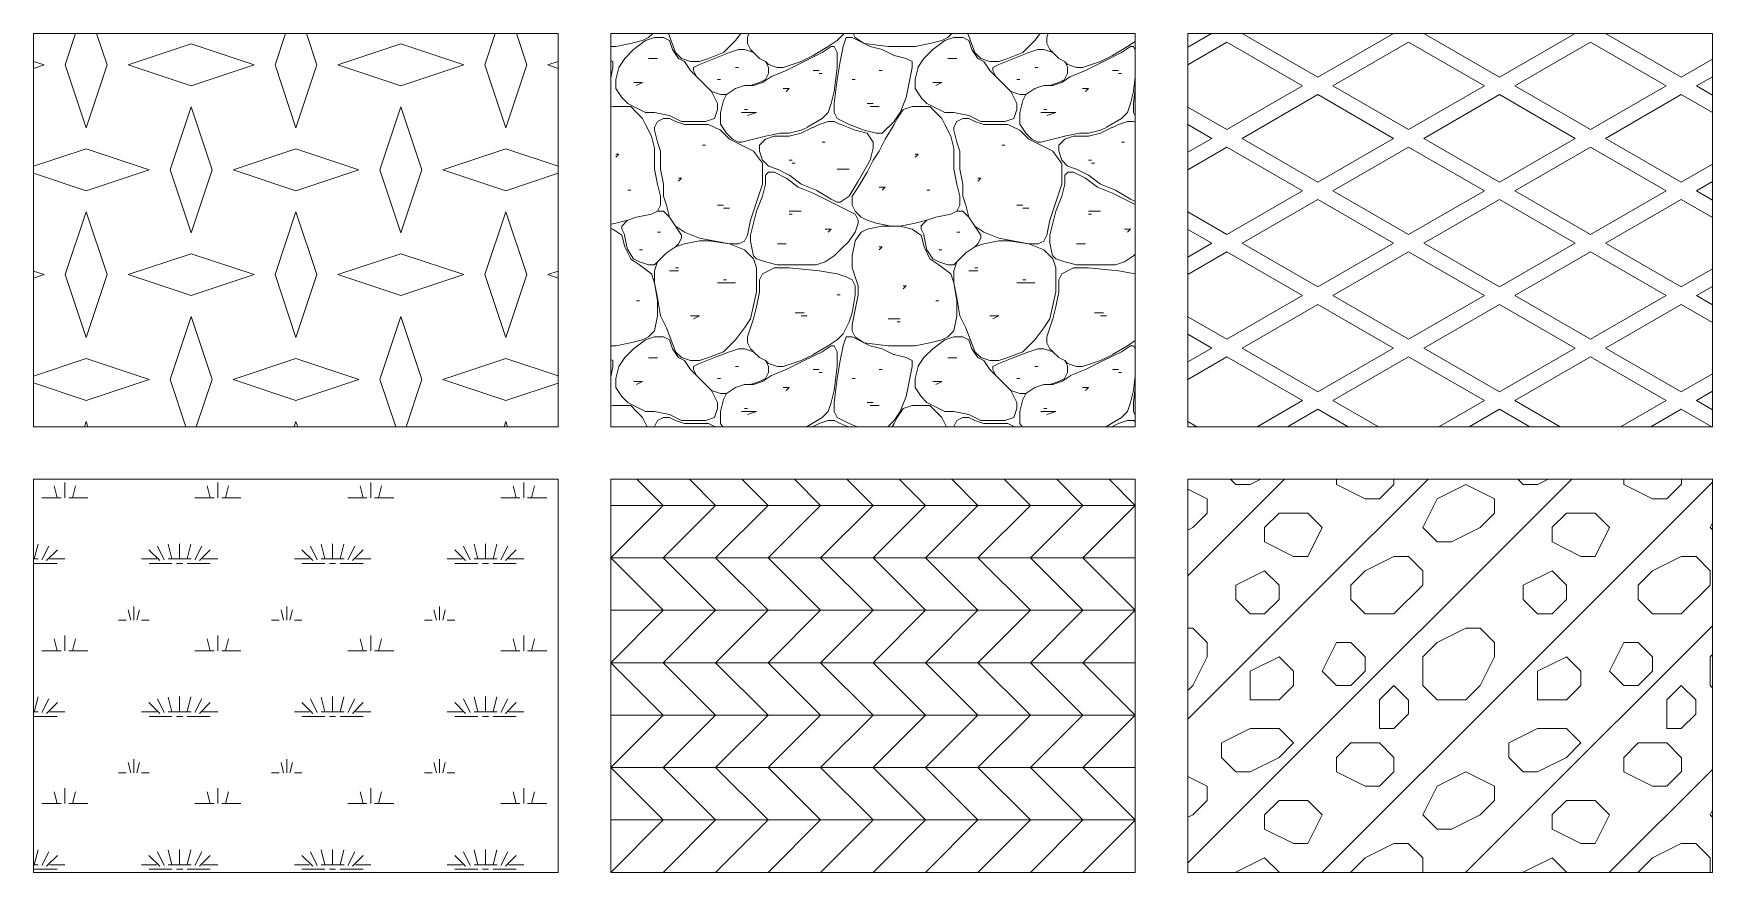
# Model space of a CAD drawing. Header units: millimetres. Extents: x 0 to 108, y -34 to 100.
# Drawn here: x 44 to 108, y 0 to 32 of the extents above; entities that cross this region are included whole.
import ezdxf

# ---------------------------------------------------------------- set-up
doc = ezdxf.new("R2010")
doc.units = ezdxf.units.MM
doc.layers.get('0').update_dxf_attribs({"linetype": 'CONTINUOUS', "lineweight": 0})

msp = doc.modelspace()

# ---------------------------------------------------------------- hatches: boundary and pattern name
at = {"linetype": 'Continuous', "lineweight": 0}
h = msp.add_hatch(dxfattribs=at)
h.set_pattern_fill('DIATREAD', color=3, scale=4, style=0, pattern_type=0)
h.set_pattern_definition([(18.435, (3.6, 2.8), (4, 4), [2.52982, -10.1193]), (71.565, (2, 0.4), (-4, -4), [2.52982, -10.1193]), (71.565, (1.2, 2.8), (-4, -4), [2.52982, -10.1193]), (108.435, (2, 0.4), (-4, 4), [2.52982, -10.1193]), (108.435, (2.8, 2.8), (-4, 4), [2.52982, -10.1193]), (161.565, (0.4, 2.8), (4, -4), [2.52982, -10.1193]), (198.435, (0.4, 2.8), (-4, -4), [2.52982, -10.1193]), (341.565, (3.6, 2.8), (-4, 4), [2.52982, -10.1193])])
h.paths.add_polyline_path([(44, 32), (44, 17), (64, 17), (64, 32)], flags=0)
h = msp.add_hatch(dxfattribs=at)
h.set_pattern_fill('DRFTSTN', color=3, scale=4, style=0, pattern_type=0)
h.set_pattern_definition([(90, (3.195, 10.726), (-11.4104, 0), [0.4564, -10.954]), (78.69, (3.0808, 10.1553), (-0, 11.4104), [0.5818, -57.6]), (75.9638, (2.9667, 9.6988), (-0, 11.4104), [0.4705, -46.5758]), (71.565, (2.7385, 9.0142), (0, 11.4104), [0.7217, -35.3612]), (90, (2.738, 8.786), (-11.4104, 0), [0.2282, -11.1822]), (153.435, (6.2757, 5.705), (-11.4104, -0), [0.2551, -25.2593]), (158.1986, (6.8462, 5.477), (-34.2312, 11.4104), [0.6145, -60.8324]), (165.9638, (7.3027, 5.363), (-11.4104, -1e-06), [0.4705, -46.5758]), (123.69, (7.531, 5.0206), (-11.4104, 11.4104), [0.4114, -40.7294]), (90, (7.531, 4.792), (-11.4104, 0), [0.2282, -11.1822]), (75.9638, (7.4168, 4.336), (-0, 11.4104), [0.4705, -46.5758]), (60.2551, (6.9603, 3.5372), (11.4104, 22.8208), [0.9199, -91.07365]), (59.0362, (6.618, 2.9667), (11.4104, 22.8208), [0.6653, -65.8682]), (33.69, (6.2757, 2.7385), (11.4104, 11.4104), [0.4114, -40.7294]), (281.31, (2.8526, 1.2551), (11.4104, -45.6416), [0.5818, -57.6]), (270, (2.853, 1.483), (11.4104, -0), [0.2282, -11.1822]), (255.9638, (2.9667, 1.9398), (1e-06, -11.4104), [0.4705, -46.5758]), (255.9638, (3.0808, 2.3962), (1e-06, -11.4104), [0.4705, -46.5758]), (248.1986, (3.309, 2.9667), (-11.4104, -34.2312), [0.6145, -60.8324]), (255.9638, (3.423, 3.423), (1e-06, -11.4104), [0.4705, -46.5758]), (270, (3.423, 3.765), (11.4104, -0), [0.3423, -11.0681]), (225, (3.537, 3.8795), (-0, -11.4104), [0.1614, -15.9754]), (180, (3.765, 3.88), (-0, -11.4104), [0.2282, -11.1822]), (153.435, (4.222, 3.6513), (-11.4104, -0), [0.5103, -25.0041]), (143.13, (4.6783, 3.309), (-34.2312, 22.8208), [0.5705, -56.4815]), (158.1986, (5.2488, 3.0808), (-34.2312, 11.4104), [0.6145, -60.8324]), (153.435, (5.9334, 2.7385), (-11.4104, -0), [0.7654, -24.749]), (153.435, (6.39, 2.5103), (-11.4104, -0), [0.5103, -25.0041]), (153.435, (6.846, 2.282), (-11.4104, -0), [0.5103, -25.0041]), (0, (10.041, 0.913), (0, 11.4104), [0.1141, -11.2963]), (0, (10.726, 1.597), (0, 11.4104), [0.1141, -11.2963]), (0, (9.927, 10.383), (0, 11.4104), [0.1141, -11.2963]), (0, (8.444, 9.585), (0, 11.4104), [0.1141, -11.2963]), (0, (8.101, 9.699), (0, 11.4104), [0.4564, -10.954]), (225, (7.873, 12.437), (-0, -11.4104), [0.1614, -15.9754]), (0, (7.759, 12.437), (0, 11.4104), [0.1141, -11.2963]), (225, (8.786, 10.954), (-0, -11.4104), [0.1614, -15.9754]), (0, (8.672, 10.954), (0, 11.4104), [0.1141, -11.2963]), (0, (1.826, 2.51), (0, 11.4104), [0.2282, -11.1822]), (0, (1.597, 2.624), (0, 11.4104), [0.2282, -11.1822]), (225, (0.228, 3.651), (-0, -11.4104), [0.1614, -15.9754]), (0, (0.114, 3.651), (0, 11.4104), [0.1141, -11.2963]), (0, (1.027, 4.906), (0, 11.4104), [0.1141, -11.2963]), (225, (5.9334, 1.7116), (-0, -11.4104), [0.1614, -15.9754]), (0, (5.705, 1.712), (0, 11.4104), [0.2282, -11.1822]), (0, (3.88, 1.141), (0, 11.4104), [0.3423, -11.0681]), (0, (4.336, 2.282), (0, 11.4104), [0.1141, -11.2963]), (0, (4.336, 2.396), (0, 11.4104), [0.4564, -10.954]), (0, (9.585, 3.195), (0, 11.4104), [0.1141, -11.2963]), (225, (7.987, 3.309), (-0, -11.4104), [0.1614, -15.9754]), (0, (7.759, 3.309), (0, 11.4104), [0.2282, -11.1822]), (225, (9.2424, 4.564), (-0, -11.4104), [0.1614, -15.9754]), (0, (9.128, 4.564), (0, 11.4104), [0.1141, -11.2963]), (0, (4.45, 4.222), (0, 11.4104), [0.1141, -11.2963]), (0, (4.336, 4.336), (0, 11.4104), [0.1141, -11.2963]), (0, (6.162, 3.994), (0, 11.4104), [0.4564, -10.954]), (0, (5.591, 5.021), (0, 11.4104), [0.1141, -11.2963]), (0, (7.417, 6.39), (0, 11.4104), [0.3423, -11.0681]), (0, (7.303, 6.504), (0, 11.4104), [0.2282, -11.1822]), (0, (6.732, 7.417), (0, 11.4104), [0.1141, -11.2963]), (0, (7.759, 7.759), (0, 11.4104), [0.1141, -11.2963]), (0, (2.624, 6.276), (0, 11.4104), [0.1141, -11.2963]), (198.435, (3.0808, 6.1616), (-22.8208, -11.4104), [0.3608, -35.722]), (0, (2.51, 6.162), (0, 11.4104), [0.5705, -10.8399]), (225, (4.336, 7.0744), (-0, -11.4104), [0.1614, -15.9754]), (0, (4.108, 7.074), (0, 11.4104), [0.2282, -11.1822]), (0, (5.477, 7.645), (0, 11.4104), [0.1141, -11.2963]), (0, (5.249, 7.759), (0, 11.4104), [0.2282, -11.1822]), (0, (1.597, 7.417), (0, 11.4104), [0.1141, -11.2963]), (0, (2.282, 7.873), (0, 11.4104), [0.1141, -11.2963]), (0, (6.162, 10.612), (0, 11.4104), [0.1141, -11.2963]), (0, (4.792, 9.813), (0, 11.4104), [0.2282, -11.1822]), (0, (4.564, 9.927), (0, 11.4104), [0.3423, -11.0681]), (206.565, (0.913, 9.813), (-11.4104, -11.4104), [0.2551, -25.2593]), (0, (0.57, 9.813), (0, 11.4104), [0.3423, -11.0681]), (0, (1.826, 11.182), (0, 11.4104), [0.1141, -11.2963]), (0, (1.597, 11.068), (0, 11.4104), [0.6846, -10.7258]), (0, (0, 11.639), (0, 11.4104), [0.1141, -11.2963]), (0, (-0.228, 11.525), (0, 11.4104), [0.3423, -11.0681]), (206.565, (-1.255, 7.3027), (-11.4104, -11.4104), [0.2551, -25.2593]), (0, (-1.597, 7.303), (0, 11.4104), [0.3423, -11.0681]), (0, (-1.027, 8.215), (0, 11.4104), [0.3423, -11.0681]), (78.69, (2.7385, 1.4834), (-0, 11.4104), [0.5818, -57.6]), (63.435, (2.6244, 1.255), (-0, 11.4104), [0.2551, -25.2593]), (26.565, (2.396, 1.141), (11.4104, 11.4104), [0.2551, -25.2593]), (0, (2.054, 1.141), (0, 11.4104), [0.3423, -11.0681]), (348.69, (0.9128, 1.3692), (11.4104, 1e-06), [1.1636, -57.0182]), (338.1986, (0.3423, 1.5975), (34.2312, -11.4104), [0.6145, -60.8324]), (326.31, (0, 1.8257), (22.8208, -11.4104), [0.4114, -40.7294]), (303.69, (-0.2282, 2.168), (11.4104, -11.4104), [0.4114, -40.7294]), (284.0362, (-0.3423, 2.6244), (11.4104, -34.2312), [0.4705, -46.5758]), (288.435, (-0.4564, 2.9667), (11.4104, -22.8208), [0.3608, -35.722]), (270, (-0.456, 3.423), (11.4104, -0), [0.4564, -10.954]), (281.31, (-0.5705, 3.9936), (11.4104, -45.6416), [0.5818, -57.6]), (270, (-0.57, 4.678), (11.4104, -0), [0.6846, -10.7258]), (288.435, (-0.6846, 5.0206), (11.4104, -22.8208), [0.3608, -35.722]), (284.0362, (-0.7987, 5.477), (11.4104, -34.2312), [0.4705, -46.5758]), (270, (-0.799, 5.591), (11.4104, -0), [0.1141, -11.2963]), (243.435, (-0.6846, 5.8193), (0, -11.4104), [0.2551, -25.2593]), (206.565, (-0.4564, 5.9334), (-11.4104, -11.4104), [0.2551, -25.2593]), (180, (-0.228, 5.933), (-0, -11.4104), [0.2282, -11.1822]), (153.435, (0, 5.8193), (-11.4104, -0), [0.2551, -25.2593]), (161.565, (0.3423, 5.7052), (-11.4104, 0), [0.3608, -35.722]), (180, (1.255, 5.705), (-0, -11.4104), [0.9128, -10.4976]), (153.435, (1.7116, 5.477), (-11.4104, -0), [0.5103, -25.0041]), (135, (2.054, 5.135), (-11.4104, 0), [0.4841, -15.6526]), (26.565, (3.309, 11.4104), (11.4104, 11.4104), [0.5103, -25.0041]), (63.435, (3.195, 11.182), (-0, 11.4104), [0.2551, -25.2593]), (45, (8.101, 5.591), (0, 11.4104), [0.3227, -15.814]), (45, (7.873, 5.363), (0, 11.4104), [0.3227, -15.814]), (0, (7.645, 5.363), (0, 11.4104), [0.2282, -11.1822]), (345.9638, (7.1886, 5.477), (11.4104, 1e-06), [0.4705, -46.5758]), (338.1986, (6.618, 5.7052), (34.2312, -11.4104), [0.6145, -60.8324]), (333.435, (6.1616, 5.9334), (11.4104, 0), [0.5103, -25.0041]), (296.565, (6.0475, 6.1616), (11.4104, -11.4104), [0.2551, -25.2593]), (270, (6.048, 6.504), (11.4104, -0), [0.3423, -11.0681]), (0, (8.215, 1.826), (0, 11.4104), [0.3423, -11.0681]), (90, (3.423, 3.537), (-11.4104, 0), [0.2282, -11.1822]), (90, (3.423, 3.423), (-11.4104, 0), [0.1141, -11.2963]), (135, (3.081, 0.5705), (-11.4104, 0), [0.1614, -15.9754]), (123.69, (1.9398, 5.363), (-11.4104, 11.4104), [0.4114, -40.7294]), (135, (2.168, 5.135), (-11.4104, 0), [0.3227, -15.814]), (153.435, (2.396, 5.0206), (-11.4104, -0), [0.2551, -25.2593]), (180, (2.51, 5.021), (-0, -11.4104), [0.1141, -11.2963]), (0, (3.765, 5.249), (0, 11.4104), [0.5705, -10.8399]), (90, (6.162, 7.873), (-11.4104, 0), [0.5705, -10.8399]), (82.875, (6.0475, 6.9603), (-0, 11.4104), [0.9199, -91.07365]), (75.9638, (5.9334, 6.504), (-0, 11.4104), [0.4705, -46.5758]), (71.565, (5.8193, 6.1616), (0, 11.4104), [0.3608, -35.722]), (45, (5.591, 5.9334), (0, 11.4104), [0.3227, -15.814]), (30.9638, (5.0206, 5.591), (34.2312, 22.8208), [0.6653, -65.8682]), (26.565, (4.7924, 5.477), (11.4104, 11.4104), [0.2551, -25.2593]), (14.0362, (4.336, 5.363), (34.2312, 11.4104), [0.4705, -46.5758]), (0, (3.994, 5.363), (0, 11.4104), [0.3423, -11.0681]), (11.31, (3.4231, 5.2488), (45.6416, 11.4104), [0.5818, -57.6]), (14.0362, (2.9667, 5.1347), (34.2312, 11.4104), [0.4705, -46.5758]), (14.0362, (2.5103, 5.0206), (34.2312, 11.4104), [0.4705, -46.5758]), (315, (0, 8.444), (11.4104, -0), [0.3227, -15.814]), (290.556, (-0.3423, 9.3565), (22.820805, -57.052), [0.9749, -96.5156]), (296.565, (-0.5705, 9.813), (11.4104, -11.4104), [0.5103, -25.0041]), (270, (3.081, 11.639), (11.4104, -0), [0.7987, -10.6117]), (288.435, (2.9667, 11.981), (11.4104, -22.8208), [0.3608, -35.722]), (315, (2.624, 12.323), (11.4104, -0), [0.4841, -15.6526]), (338.1986, (2.0539, 12.5514), (34.2312, -11.4104), [0.6145, -60.8324]), (350.5377, (1.3692, 12.6655), (11.4104, 0), [0.6941, -68.7127]), (0, (0.913, 12.666), (0, 11.4104), [0.4564, -10.954]), (11.31, (0.3423, 12.5514), (45.6416, 11.4104), [0.5818, -57.6]), (18.435, (0, 12.4373), (22.8208, 11.4104), [0.3608, -35.722]), (33.69, (-0.3423, 12.209), (11.4104, 11.4104), [0.4114, -40.7294]), (45, (-0.685, 11.867), (0, 11.4104), [0.4841, -15.6526]), (71.565, (-0.7987, 11.5245), (0, 11.4104), [0.3608, -35.722]), (90, (-0.799, 11.068), (-11.4104, 0), [0.4564, -10.954]), (101.31, (-0.6846, 10.4976), (-11.4104, 45.6416), [0.5818, -57.6]), (99.4623, (-0.5705, 9.813), (-11.4104, 57.052), [0.6941, -68.7127]), (123.69, (0.5705, 7.759), (-11.4104, 11.4104), [0.4114, -40.7294]), (135, (0.799, 7.531), (-11.4104, 0), [0.3227, -15.814]), (135, (1.369, 6.96), (-11.4104, 0), [0.8068, -15.3299]), (116.565, (1.5975, 6.504), (-11.4104, 11.4104), [0.5103, -25.0041]), (90, (1.597, 6.276), (-11.4104, 0), [0.2282, -11.1822]), (71.565, (1.4834, 5.9334), (0, 11.4104), [0.3608, -35.722]), (18.435, (1.141, 5.8193), (22.8208, 11.4104), [0.3608, -35.722]), (0, (0.228, 5.819), (0, 11.4104), [0.9128, -10.4976]), (333.435, (-0.228, 6.0475), (11.4104, 0), [0.5103, -25.0041]), (348.69, (-0.7987, 6.1616), (11.4104, 1e-06), [0.5818, -57.6]), (0, (-1.141, 6.162), (0, 11.4104), [0.3423, -11.0681]), (333.435, (-1.5975, 6.39), (11.4104, 0), [0.5103, -25.0041]), (333.435, (-1.8257, 6.504), (11.4104, 0), [0.2551, -25.2593]), (315, (-2.054, 6.732), (11.4104, -0), [0.3227, -15.814]), (303.69, (-2.282, 7.0744), (11.4104, -11.4104), [0.4114, -40.7294]), (270, (-2.282, 7.417), (11.4104, -0), [0.3423, -11.0681]), (255.9638, (-2.168, 7.8732), (1e-06, -11.4104), [0.4705, -46.5758]), (236.31, (-1.9398, 8.2155), (-11.4104, -22.8208), [0.4114, -40.7294]), (225, (-1.5975, 8.558), (-0, -11.4104), [0.4841, -15.6526]), (216.87, (-1.141, 8.9), (-11.4104, -11.4104), [0.5705, -56.4815]), (198.435, (-0.7987, 9.0142), (-22.8208, -11.4104), [0.3608, -35.722]), (180, (-0.456, 9.014), (-0, -11.4104), [0.3423, -11.0681]), (153.435, (-0.228, 8.9), (-11.4104, -0), [0.2551, -25.2593]), (108.435, (-0.114, 8.5578), (-11.4104, 22.8208), [0.3608, -35.722]), (123.69, (0.114, 8.2155), (-11.4104, 11.4104), [0.4114, -40.7294]), (153.435, (0.3423, 8.1014), (-11.4104, -0), [0.2551, -25.2593]), (18.435, (3.423, 5.1347), (22.8208, 11.4104), [0.3608, -35.722]), (45, (3.195, 4.9065), (0, 11.4104), [0.3227, -15.814]), (90, (3.195, 4.678), (-11.4104, 0), [0.2282, -11.1822]), (108.435, (3.309, 4.336), (-11.4104, 22.8208), [0.3608, -35.722]), (135, (3.537, 4.108), (-11.4104, 0), [0.3227, -15.814]), (63.435, (2.6244, 1.255), (-0, 11.4104), [0.2551, -25.2593]), (26.565, (2.396, 1.141), (11.4104, 11.4104), [0.2551, -25.2593]), (0, (2.054, 1.141), (0, 11.4104), [0.3423, -11.0681]), (348.69, (0.9128, 1.3692), (11.4104, 1e-06), [1.1636, -57.0182]), (338.1986, (0.3423, 1.5975), (34.2312, -11.4104), [0.6145, -60.8324]), (326.31, (0, 1.8257), (22.8208, -11.4104), [0.4114, -40.7294]), (303.69, (-0.2282, 2.168), (11.4104, -11.4104), [0.4114, -40.7294]), (284.0362, (-0.3423, 2.6244), (11.4104, -34.2312), [0.4705, -46.5758]), (315, (9.699, 6.39), (11.4104, -0), [0.3227, -15.814]), (0, (9.357, 6.39), (0, 11.4104), [0.3423, -11.0681]), (0, (9.014, 6.39), (0, 11.4104), [0.3423, -11.0681]), (270, (10.726, 10.383), (11.4104, -0), [0.5705, -10.8399]), (279.4623, (10.6117, 11.068), (11.4104, -57.052), [0.6941, -68.7127]), (288.435, (10.4976, 11.4104), (11.4104, -22.8208), [0.3608, -35.722]), (323.13, (10.0412, 11.7527), (34.2312, -22.8208), [0.5705, -56.4815]), (326.31, (9.6988, 11.981), (22.8208, -11.4104), [0.4114, -40.7294]), (296.565, (9.4706, 12.4373), (11.4104, -11.4104), [0.5103, -25.0041]), (284.0362, (9.3565, 12.8938), (11.4104, -34.2312), [0.4705, -46.5758]), (326.31, (9.0142, 13.122), (22.8208, -11.4104), [0.4114, -40.7294]), (345.9638, (8.5578, 13.236), (11.4104, 1e-06), [0.4705, -46.5758]), (0, (7.873, 13.236), (0, 11.4104), [0.6846, -10.7258]), (11.31, (7.3027, 13.122), (45.6416, 11.4104), [0.5818, -57.6]), (26.565, (7.0744, 13.008), (11.4104, 11.4104), [0.2551, -25.2593]), (56.31, (6.8462, 12.6655), (11.4104, 22.8208), [0.4114, -40.7294]), (78.69, (6.7321, 12.095), (-0, 11.4104), [0.5818, -57.6]), (90, (6.732, 11.639), (-11.4104, 0), [0.4564, -10.954]), (108.435, (6.8462, 11.2963), (-11.4104, 22.8208), [0.3608, -35.722]), (108.435, (6.9603, 10.954), (-11.4104, 22.8208), [0.3608, -35.722]), (90, (6.96, 10.612), (-11.4104, 0), [0.3423, -11.0681]), (78.69, (6.8462, 10.0412), (-0, 11.4104), [0.5818, -57.6]), (78.69, (6.7321, 9.4706), (-0, 11.4104), [0.5818, -57.6]), (90, (6.732, 9.242), (-11.4104, 0), [0.2282, -11.1822]), (116.565, (6.846, 9.014), (-11.4104, 11.4104), [0.2551, -25.2593]), (146.31, (7.1886, 8.786), (-22.8208, 11.4104), [0.4114, -40.7294]), (172.875, (8.1014, 8.6719), (-11.4104, 1e-06), [0.9199, -91.07365]), (180, (8.786, 8.672), (-0, -11.4104), [0.6846, -10.7258]), (180, (9.128, 8.672), (-0, -11.4104), [0.3423, -11.0681]), (191.31, (9.6988, 8.786), (-45.6416, -11.4104), [0.5818, -57.6]), (194.0362, (10.1553, 8.9), (-34.2312, -11.4104), [0.4705, -46.5758]), (206.565, (10.3835, 9.014), (-11.4104, -11.4104), [0.2551, -25.2593]), (225, (10.612, 9.2424), (-0, -11.4104), [0.3227, -15.814]), (258.69, (10.7258, 9.813), (1e-06, -11.4104), [0.5818, -57.6]), (243.435, (7.531, 4.336), (0, -11.4104), [0.5103, -25.0041]), (239.0362, (7.3027, 3.8795), (-11.4104, -22.8208), [0.6653, -65.8682]), (236.31, (6.9603, 3.309), (-11.4104, -22.8208), [0.4114, -40.7294]), (180, (6.276, 2.738), (-0, -11.4104), [0.1141, -11.2963]), (153.435, (6.1616, 2.7385), (-11.4104, -0), [0.2551, -25.2593]), (149.0362, (5.9334, 2.8526), (-22.8208, 11.4104), [0.6653, -65.8682]), (158.1986, (5.3629, 3.195), (-34.2312, 11.4104), [0.6145, -60.8324]), (143.13, (4.7924, 3.4231), (-34.2312, 22.8208), [0.5705, -56.4815]), (153.435, (4.336, 3.7654), (-11.4104, -0), [0.5103, -25.0041]), (161.565, (3.8795, 3.9936), (-11.4104, 0), [0.3608, -35.722]), (135, (3.537, 4.108), (-11.4104, 0), [0.3227, -15.814]), (26.565, (5.249, 5.591), (11.4104, 11.4104), [0.2551, -25.2593]), (18.435, (5.477, 5.7052), (22.8208, 11.4104), [0.3608, -35.722]), (0, (5.819, 5.819), (0, 11.4104), [0.2282, -11.1822]), (333.435, (2.7385, 4.7924), (11.4104, 0), [0.2551, -25.2593]), (165.9638, (3.8795, 0.3423), (-11.4104, -1e-06), [0.4705, -46.5758]), (161.565, (3.423, 0.4564), (-11.4104, 0), [0.3608, -35.722]), (135, (3.081, 0.5705), (-11.4104, 0), [0.1614, -15.9754]), (78.69, (2.7385, 1.4834), (-0, 11.4104), [0.5818, -57.6]), (71.565, (2.8526, 2.054), (0, 11.4104), [0.7217, -35.3612]), (71.565, (3.0808, 2.7385), (0, 11.4104), [0.7217, -35.3612]), (90, (3.309, 3.423), (-11.4104, 0), [0.3423, -11.0681]), (296.565, (6.846, 2.282), (11.4104, -11.4104), [0.2551, -25.2593]), (270, (6.96, 2.054), (11.4104, -0), [0.1141, -11.2963]), (251.565, (6.9603, 1.9398), (-0, -11.4104), [0.3608, -35.722]), (236.31, (6.8462, 1.5975), (-11.4104, -22.8208), [0.4114, -40.7294]), (225, (6.618, 1.255), (-0, -11.4104), [0.4841, -15.6526]), (225, (6.276, 0.913), (-0, -11.4104), [0.3227, -15.814]), (213.69, (6.0475, 0.6846), (-11.4104, -11.4104), [0.4114, -40.7294]), (198.435, (5.7052, 0.4564), (-22.8208, -11.4104), [0.3608, -35.722]), (180, (5.363, 0.342), (-0, -11.4104), [0.4564, -10.954]), (180, (4.906, 0.342), (-0, -11.4104), [1.027, -10.3835]), (194.0362, (9.5847, 2.054), (-34.2312, -11.4104), [0.4705, -46.5758]), (191.31, (9.1283, 1.9398), (-45.6416, -11.4104), [0.5818, -57.6]), (168.69, (8.2155, 1.8257), (-11.4104, -1e-06), [0.5818, -57.6]), (161.565, (7.645, 1.9398), (-11.4104, 0), [0.3608, -35.722]), (153.435, (7.3027, 2.054), (-11.4104, -0), [0.2551, -25.2593]), (135, (7.0744, 2.168), (-11.4104, 0), [0.3227, -15.814]), (116.565, (6.846, 2.396), (-11.4104, 11.4104), [0.2551, -25.2593]), (90, (6.732, 2.624), (-11.4104, 0), [0.3423, -11.0681]), (63.435, (7.759, 4.6783), (-0, 11.4104), [0.5103, -25.0041]), (59.0362, (7.9873, 5.1347), (11.4104, 22.8208), [0.6653, -65.8682]), (63.435, (8.3296, 5.705), (-0, 11.4104), [0.2551, -25.2593]), (56.31, (8.4437, 5.9334), (11.4104, 22.8208), [0.4114, -40.7294]), (18.435, (8.672, 6.2757), (22.8208, 11.4104), [0.3608, -35.722]), (315, (9.927, 6.162), (11.4104, -0), [0.3227, -15.814]), (296.565, (10.1553, 5.9334), (11.4104, -11.4104), [0.2551, -25.2593]), (296.565, (10.2694, 5.705), (11.4104, -11.4104), [0.5103, -25.0041]), (284.0362, (10.4976, 5.2488), (11.4104, -34.2312), [0.4705, -46.5758]), (270, (10.612, 4.792), (11.4104, -0), [0.7987, -10.6117]), (281.31, (10.6117, 3.9936), (11.4104, -45.6416), [0.5818, -57.6]), (284.0362, (10.7258, 3.423), (11.4104, -34.2312), [0.4705, -46.5758]), (270, (10.84, 2.967), (11.4104, -0), [0.3423, -11.0681]), (243.435, (10.84, 2.6244), (0, -11.4104), [0.2551, -25.2593]), (206.565, (10.726, 2.396), (-11.4104, -11.4104), [0.2551, -25.2593]), (191.31, (10.4976, 2.282), (-45.6416, -11.4104), [0.5818, -57.6]), (198.435, (9.927, 2.168), (-22.8208, -11.4104), [0.3608, -35.722]), (281.31, (9.4706, 1.4834), (11.4104, -45.6416), [0.5818, -57.6]), (14.0362, (4.336, 5.2488), (34.2312, 11.4104), [0.4705, -46.5758]), (26.565, (4.7924, 5.363), (11.4104, 11.4104), [0.5103, -25.0041]), (90, (6.162, 7.987), (-11.4104, 0), [0.4564, -10.954]), (116.565, (6.1616, 8.4437), (-11.4104, 11.4104), [0.2551, -25.2593]), (180, (6.048, 8.672), (-0, -11.4104), [0.1141, -11.2963]), (213.69, (5.9334, 8.672), (-11.4104, -11.4104), [0.4114, -40.7294]), (206.565, (5.591, 8.4437), (-11.4104, -11.4104), [0.7654, -24.749]), (206.565, (4.9065, 8.1014), (-11.4104, -11.4104), [0.7654, -24.749]), (201.8014, (4.2218, 7.759), (-22.8208, -11.4104), [0.6145, -60.8324]), (213.69, (3.6513, 7.531), (-11.4104, -11.4104), [0.4114, -40.7294]), (198.435, (3.309, 7.3027), (-22.8208, -11.4104), [0.3608, -35.722]), (180, (2.967, 7.189), (-0, -11.4104), [0.3423, -11.0681]), (198.435, (2.6244, 7.1886), (-22.8208, -11.4104), [0.3608, -35.722]), (213.69, (2.282, 7.0744), (-11.4104, -11.4104), [0.4114, -40.7294]), (243.435, (1.94, 6.846), (0, -11.4104), [0.2551, -25.2593]), (255.9638, (1.8257, 6.618), (1e-06, -11.4104), [0.4705, -46.5758]), (270, (1.712, 6.162), (11.4104, -0), [0.4564, -10.954]), (251.565, (6.504, 9.0142), (-0, -11.4104), [0.3608, -35.722]), (258.69, (6.3898, 8.672), (1e-06, -11.4104), [0.5818, -57.6]), (260.5377, (6.2757, 8.1014), (0, -11.4104), [0.6941, -68.7127]), (262.875, (6.1616, 7.4168), (-1e-06, -11.4104), [0.9199, -91.07365]), (56.31, (8.3296, 5.8193), (11.4104, 22.8208), [0.4114, -40.7294]), (68.1986, (8.5578, 6.1616), (11.4104, 34.2312), [0.6145, -60.8324]), (78.69, (8.786, 6.7321), (-0, 11.4104), [0.5818, -57.6]), (78.69, (8.9001, 7.3027), (-0, 11.4104), [0.5818, -57.6]), (90, (9.014, 7.873), (-11.4104, 0), [0.2282, -11.1822]), (153.435, (9.014, 8.1014), (-11.4104, -0), [0.2551, -25.2593]), (165.9638, (8.786, 8.2155), (-11.4104, -1e-06), [0.4705, -46.5758]), (153.435, (8.3296, 8.3296), (-11.4104, -0), [0.5103, -25.0041]), (165.9638, (7.8732, 8.5578), (-11.4104, -1e-06), [0.4705, -46.5758]), (153.435, (7.417, 8.672), (-11.4104, -0), [0.5103, -25.0041]), (153.435, (6.9603, 8.9), (-11.4104, -0), [0.2551, -25.2593]), (180, (6.732, 9.014), (-0, -11.4104), [0.2282, -11.1822]), (251.565, (6.732, 9.927), (-0, -11.4104), [0.3608, -35.722]), (243.435, (6.618, 9.5847), (0, -11.4104), [0.5103, -25.0041]), (225, (6.39, 9.128), (-0, -11.4104), [0.3227, -15.814]), (213.69, (6.1616, 8.9), (-11.4104, -11.4104), [0.4114, -40.7294]), (210.9638, (5.8193, 8.672), (-34.2312, -22.8208), [0.6653, -65.8682]), (206.565, (5.249, 8.3296), (-11.4104, -11.4104), [0.5103, -25.0041]), (198.435, (4.7924, 8.1014), (-22.8208, -11.4104), [0.3608, -35.722]), (198.435, (4.45, 7.9873), (-22.8208, -11.4104), [0.3608, -35.722]), (180, (4.108, 7.873), (-0, -11.4104), [0.2282, -11.1822]), (161.565, (3.8795, 7.873), (-11.4104, 0), [0.3608, -35.722]), (135, (3.537, 7.987), (-11.4104, 0), [0.1614, -15.9754]), (135, (2.967, 8.444), (-11.4104, 0), [0.1614, -15.9754]), (116.565, (2.8526, 8.558), (-11.4104, 11.4104), [0.2551, -25.2593]), (90, (3.081, 10.726), (-11.4104, 0), [0.3423, -11.0681]), (0, (3.765, 11.639), (0, 11.4104), [0.5705, -10.8399]), (354.2894, (4.336, 11.6386), (11.4104, 1e-06), [1.1467, -113.5264]), (350.5377, (5.477, 11.5245), (11.4104, 0), [0.6941, -68.7127]), (341.565, (6.1616, 11.4104), (11.4104, -0), [0.3608, -35.722]), (333.435, (6.504, 11.2963), (11.4104, 0), [0.2551, -25.2593]), (296.565, (6.732, 11.182), (11.4104, -11.4104), [0.2551, -25.2593]), (270, (6.846, 10.954), (11.4104, -0), [0.3423, -11.0681]), (260.5377, (6.8462, 10.6117), (0, -11.4104), [0.6941, -68.7127]), (0, (0.228, 5.819), (0, 11.4104), [0.4564, -10.954]), (270, (3.081, 11.068), (11.4104, -0), [0.3423, -11.0681]), (257.4712, (3.0808, 10.7258), (-11.410402, -57.052), [1.052, -104.1467]), (180, (1.141, 5.819), (-0, -11.4104), [0.6846, -10.7258]), (146.31, (7.1886, 8.786), (-22.8208, 11.4104), [0.4114, -40.7294]), (213.69, (2.282, 7.0744), (-11.4104, -11.4104), [0.4114, -40.7294]), (180, (1.94, 6.846), (-0, -11.4104), [0.2282, -11.1822]), (161.565, (1.7116, 6.8462), (-11.4104, 0), [0.3608, -35.722]), (135, (1.369, 6.96), (-11.4104, 0), [0.8068, -15.3299]), (116.565, (0.7987, 7.531), (-11.4104, 11.4104), [0.2551, -25.2593]), (90, (0.685, 7.759), (-11.4104, 0), [0.1141, -11.2963]), (26.565, (0.6846, 7.873), (11.4104, 11.4104), [0.2551, -25.2593]), (21.8014, (0.9128, 7.9873), (22.8208, 11.4104), [0.6145, -60.8324]), (21.8014, (1.4834, 8.2155), (22.8208, 11.4104), [0.6145, -60.8324]), (18.435, (2.054, 8.4437), (22.8208, 11.4104), [0.3608, -35.722]), (0, (2.396, 8.558), (0, 11.4104), [0.2282, -11.1822]), (341.565, (2.6244, 8.5578), (11.4104, -0), [0.3608, -35.722]), (315, (2.967, 8.444), (11.4104, -0), [0.3227, -15.814]), (333.435, (3.195, 8.2155), (11.4104, 0), [0.2551, -25.2593]), (296.565, (3.423, 8.1014), (11.4104, -11.4104), [0.2551, -25.2593]), (270, (3.537, 7.873), (11.4104, -0), [0.2282, -11.1822]), (243.435, (3.537, 7.645), (0, -11.4104), [0.2551, -25.2593]), (206.565, (3.423, 7.417), (-11.4104, -11.4104), [0.2551, -25.2593]), (198.435, (3.195, 7.3027), (-22.8208, -11.4104), [0.3608, -35.722]), (236.31, (2.8526, 9.6988), (-11.4104, -22.8208), [0.4114, -40.7294]), (233.13, (2.6244, 9.3565), (-22.8208, -34.2312), [0.5705, -56.4815]), (225, (2.282, 8.9), (-0, -11.4104), [0.6455, -15.4913]), (201.8014, (1.8257, 8.4437), (-22.8208, -11.4104), [0.6145, -60.8324]), (198.435, (1.255, 8.2155), (-22.8208, -11.4104), [0.3608, -35.722]), (180, (0.913, 8.101), (-0, -11.4104), [0.3423, -11.0681]), (161.565, (0.5705, 8.1014), (-11.4104, 0), [0.3608, -35.722]), (116.565, (9.4706, 1.4834), (-11.4104, 11.4104), [0.2551, -25.2593]), (90, (9.357, 1.712), (-11.4104, 0), [0.1141, -11.2963]), (45, (9.3565, 1.826), (0, 11.4104), [0.3227, -15.814]), (0, (10.726, 2.396), (0, 11.4104), [0.2282, -11.1822]), (315, (10.954, 2.396), (11.4104, -0), [0.3227, -15.814]), (303.69, (11.4104, 1.8257), (11.4104, -11.4104), [0.4114, -40.7294]), (270, (11.639, 1.483), (11.4104, -0), [0.1141, -11.2963]), (243.435, (11.6386, 1.369), (0, -11.4104), [0.2551, -25.2593]), (225, (11.5245, 1.141), (-0, -11.4104), [0.1614, -15.9754]), (45, (10.726, 0.4564), (0, 11.4104), [0.4841, -15.6526]), (33.69, (11.068, 0.7987), (11.4104, 11.4104), [0.4114, -40.7294]), (303.69, (9.5847, 0.9128), (11.4104, -11.4104), [0.4114, -40.7294]), (333.435, (9.813, 0.5705), (11.4104, 0), [0.2551, -25.2593]), (341.565, (10.041, 0.4564), (11.4104, -0), [0.3608, -35.722]), (0, (10.383, 0.342), (0, 11.4104), [0.2282, -11.1822]), (45, (10.612, 0.342), (0, 11.4104), [0.1614, -15.9754]), (153.435, (2.282, 5.0206), (-11.4104, -0), [0.2551, -25.2593]), (0, (0.228, 5.819), (0, 11.4104), [0.9128, -10.4976]), (306.87, (2.9667, 4.6783), (11.4104, -11.4104), [0.5705, -56.4815]), (270, (3.309, 4.222), (11.4104, -0), [0.4564, -10.954]), (270, (3.309, 3.765), (11.4104, -0), [0.3423, -11.0681]), (251.565, (3.309, 3.423), (-0, -11.4104), [1.4433, -34.6395]), (258.69, (2.8526, 2.0539), (1e-06, -11.4104), [0.5818, -57.6]), (123.69, (11.4104, 1.8257), (-11.4104, 11.4104), [0.4114, -40.7294]), (333.435, (2.054, 5.1347), (11.4104, 0), [1.0206, -24.4939]), (56.31, (7.531, 4.336), (11.4104, 22.8208), [0.4114, -40.7294])])
h.paths.add_polyline_path([(66, 32), (66, 17), (86, 17), (86, 32)], flags=0)
h = msp.add_hatch(dxfattribs=at)
h.set_pattern_fill('EXPAND', color=3, scale=6.666667, style=0, pattern_type=0)
h.set_pattern_definition([(30, (0, 0), (0, 4), [3.33333, -0.66667]), (-30, (0, 0), (3.4641, 2), [3.33333, -0.66667]), (-30, (2.8867, 1.6667), (3.4641, 2), [3.33333, -0.66667]), (30, (2.8867, 2.3333), (0, 4), [3.33333, -0.66667])])
h.paths.add_polyline_path([(88, 32), (88, 17), (108, 17), (108, 32)], flags=0)
h = msp.add_hatch(dxfattribs=at)
h.set_pattern_fill('-grass2', color=3, scale=5.830952, style=0, pattern_type=0)
h.set_pattern_definition([(0, (1.749, 0.1166), (5.83095, 5.83095), [0.87464, -0.17493, 0.23324, -0.17493, 0.87464, -3.49857]), (0, (1.458, 0.2915), (5.83095, 5.83095), [0.5831, -0.43732, 0.87464, -0.43732, 0.5831, -2.91548]), (0, (3.4986, 2.624), (5.83095, 5.83095), [0.72887, -0.29155, 0.72887, -4.08167]), (0, (0.583, 3.79), (5.83095, 5.83095), [0.29155, -0.5831, 0.29155, -4.66476]), (90, (1.166, 3.79), (-5.83095, 5.83095), [0.5248, -5.30617]), (90, (2.9155, 0.2915), (-5.83095, 5.83095), [0.5831, -5.24786]), (90, (4.373, 2.624), (-5.83095, 5.83095), [0.5831, -5.24786]), (45, (3.6735, 0.2332), (0, 5.83095), [0.5831, -7.6631]), (135, (2.1575, 0.2332), (-5.83095, 0), [0.5831, -7.6631]), (63.435, (3.4986, 0.2624), (0, 5.83095), [0.5831, -12.4553]), (75.9638, (3.207, 0.2915), (0, 5.830952), [0.5831, -23.45854]), (75.9638, (4.6648, 2.6239), (0, 5.830952), [0.46648, -23.57515]), (75.9638, (1.2828, 3.7901), (0, 5.830952), [0.40817, -23.63346]), (104.0362, (2.6239, 0.2915), (-0, 5.830952), [0.5831, -23.45854]), (104.0362, (4.0817, 2.6239), (-0, 5.830952), [0.46648, -23.57515]), (104.0362, (1.0496, 3.7901), (-0, 5.830952), [0.40817, -23.63346]), (116.565, (2.3324, 0.2624), (-0, 5.83095), [0.5831, -12.4553])])
h.paths.add_polyline_path([(44, 15), (44, 0), (64, 0), (64, 15)], flags=0)
h = msp.add_hatch(dxfattribs=at)
h.set_pattern_fill('PLYWOOD', color=3, scale=20, style=0, pattern_type=0)
h.set_pattern_definition([(0, (0, 0), (0, 2), [20]), (45, (0, 0), (2, -0), [2.82843, -2.82843]), (315, (0, 0), (2, -0), [2.82843, -2.82843])])
h.paths.add_polyline_path([(66, 15), (66, 0), (86, 0), (86, 15)], flags=0)
h = msp.add_hatch(dxfattribs=at)
h.set_pattern_fill('RUBBLE', color=3, scale=10.954451, style=0, pattern_type=0)
h.set_pattern_definition([(45, (0, 0), (0, 5.47723), [10.95445]), (0, (4.382, 1.095), (10.9545, 10.9545), [0.5477, -3.28633, 0.5477, -6.57267]), (0, (9.859, 1.643), (10.9545, 10.9545), [0.5477, -10.4067]), (0, (3.834, 2.739), (10.9545, 10.9545), [1.0954, -9.859]), (0, (7.12, 3.286), (10.9545, 10.9545), [0.5477, -10.4067]), (0, (2.191, 3.834), (10.9545, 10.9545), [0.5477, -10.4067]), (0, (6.573, 4.93), (10.9545, 10.9545), [1.0954, -9.859]), (0, (2.739, 5.477), (10.9545, 10.9545), [1.09545, -3.83406, 0.5477, -5.47723]), (0, (2.739, 6.573), (10.9545, 10.9545), [1.09545, -6.02495, 1.09545, -2.7386]), (0, (6.025, 7.12), (10.9545, 10.9545), [0.5477, -10.4067]), (0, (6.025, 8.764), (10.9545, 10.9545), [0.5477, -10.4067]), (0, (0, 9.311), (10.9545, 10.9545), [0.5477, -10.4067]), (0, (2.739, 9.859), (10.9545, 10.9545), [0.5477, -3.83406, 1.09545, -5.47723]), (90, (1.095, 2.739), (-10.9545, 10.9545), [0.5477, -4.9295, 0.5477, -4.9295]), (90, (1.643, 4.382), (-10.9545, 10.9545), [0.5477, -10.4067]), (90, (2.191, 10.407), (-10.9545, 10.9545), [0.5477, -10.4067]), (90, (2.739, 6.573), (-10.9545, 10.9545), [1.0954, -9.859]), (90, (3.286, 1.643), (-10.9545, 10.9545), [0.5477, -10.4067]), (90, (3.834, 10.407), (-10.9545, 10.9545), [0.5477, -10.4067]), (90, (4.382, 7.12), (-10.9545, 10.9545), [0.5477, -10.4067]), (90, (6.025, 3.834), (-10.9545, 10.9545), [0.5477, -10.4067]), (90, (6.573, 10.407), (-10.9545, 10.9545), [0.5477, -10.4067]), (90, (7.12, 7.668), (-10.9545, 10.9545), [0.5477, -10.4067]), (90, (7.668, 5.477), (-10.9545, 10.9545), [1.0954, -9.859]), (90, (8.216, 3.834), (-10.9545, 10.9545), [0.5477, -10.4067]), (90, (8.764, 6.025), (-10.9545, 10.9545), [0.5477, -10.4067]), (90, (9.311, 0), (-10.9545, 10.9545), [0.5477, -6.57267, 1.09545, -2.7386]), (45, (0, 6.573), (0, 10.95445), [0.77448, -3.87295, 0.77448, -5.42213, 0.77448, -3.87342]), (45, (3.286, 2.191), (0, 10.95445), [0.77448, -5.42213, 0.77448, -1.54896, 0.77448, -6.1974]), (45, (0.548, 2.191), (0, 10.95445), [0.7746, -10.06976, 1.5492, -3.0984]), (45, (3.834, 4.382), (0, 10.95445), [0.7746, -3.0984, 0.7746, -10.84435]), (45, (3.834, 6.573), (0, 10.95445), [0.7746, -14.7173]), (45, (6.025, 4.382), (0, 10.95445), [0.7746, -14.7173]), (45, (8.216, 5.477), (0, 10.95445), [0.7746, -14.7173]), (45, (6.573, 0), (0, 10.95445), [0.7746, -14.7173]), (135, (3.834, 0), (-10.95445, 0), [0.7746, -14.7173]), (135, (9.311, 0.548), (-10.95445, 0), [0.7746, -10.84435, 0.7746, -3.0984]), (135, (6.025, 7.1204), (-10.95445, 0), [0.7746, -14.7173]), (135, (2.739, 9.859), (-10.95445, 0), [0.7746, -14.7173]), (135, (9.859, 1.643), (-10.95445, 0), [0.7746, -14.7173]), (135, (5.477, 2.191), (-10.95445, 0), [0.7746, -14.7173]), (135, (4.382, 7.668), (-10.95445, 0), [0.7746, -14.7173]), (135, (9.859, 6.573), (-10.95445, 0), [0.7746, -14.7173]), (135, (8.216, 4.382), (-10.95445, 0), [0.7746, -14.7173]), (135, (4.382, 4.9295), (-10.95445, 0), [0.7746, -14.7173]), (135, (2.191, 3.834), (-10.95445, 0), [0.7746, -7.74597, 0.7746, -6.1968]), (135, (8.7636, 6.573), (-10.95445, 0), [0.7746, -1.5492, 0.7746, -12.39355]), (26.565, (7.1204, 0.5477), (10.95445, 0), [1.2247, -6.12354, 1.2247, -15.92194]), (26.565, (9.859, 3.2863), (10.95445, 0), [1.2247, -11.02237, 1.2247, -11.0231]), (26.565, (10.4067, 1.643), (10.95445, 0), [1.2247, -23.2702]), (26.565, (1.643, 4.9295), (10.95445, 0), [1.2247, -23.27015]), (26.565, (2.7386, 7.668), (10.95445, 0), [1.2247, -23.27015]), (26.565, (2.191, 0), (10.95445, 0), [1.2247, -23.27015]), (63.435, (5.477, 7.668), (0, 10.95445), [1.2247, -23.2702]), (63.435, (4.9295, 1.0954), (0, 10.95445), [1.2247, -23.27015]), (63.435, (9.3113, 2.191), (0, 10.95445), [1.2247, -23.2702]), (63.435, (0.5477, 7.1204), (0, 10.95445), [1.2247, -23.27015]), (153.435, (7.1204, 3.2863), (-10.95445, 0), [1.2247, -23.2702]), (153.435, (4.382, 1.0954), (-10.95445, 0), [1.2247, -23.27015]), (153.435, (1.0954, 3.2863), (-10.95445, 0), [1.2247, -23.27015])])
h.paths.add_polyline_path([(88, 15), (88, 0), (108, 0), (108, 15)], flags=0)

# ---------------------------------------------------------------- linework, layer by layer
at = {"color": 1, "linetype": 'Continuous', "lineweight": 0}
for points in [[(44, 17), (64, 17), (64, 32), (44, 32)], [(66, 17), (86, 17), (86, 32), (66, 32)], [(88, 17), (108, 17), (108, 32), (88, 32)], [(44, 0), (64, 0), (64, 15), (44, 15)], [(66, 0), (86, 0), (86, 15), (66, 15)], [(88, 0), (108, 0), (108, 15), (88, 15)]]:
    msp.add_lwpolyline(points, close=True, dxfattribs=at)

doc.saveas('drawing.dxf')
